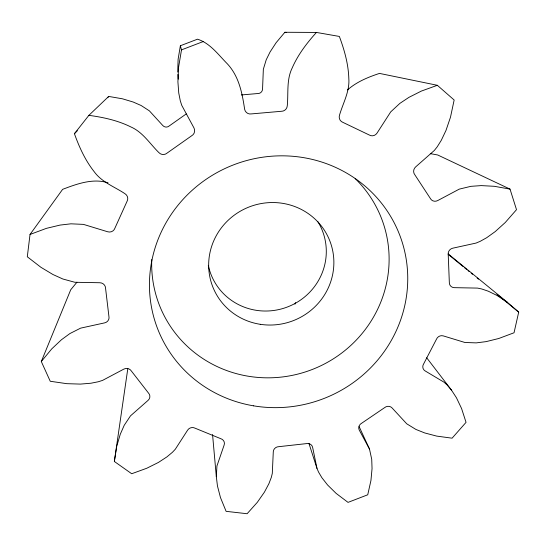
<?xml version="1.0" encoding="UTF-8"?>
<svg xmlns="http://www.w3.org/2000/svg" width="546" height="546" viewBox="0 0 546 546"><rect width="100%" height="100%" fill="white"/><g stroke="black" fill="none" stroke-linecap="round" stroke-linejoin="round"><path stroke-width="0.82" d="M359.138 426.631L369.485 449.017L371.724 459.322L372.051 468.577L370.946 480.473L367.738 494.785L348.027 502.381L336.09 493.352L327.593 484.998L321.894 477.723L318.536 472.044L316.98 468.407L312.626 447.358A5.378 4.982 -19 0 0 306.395 443.625L278.863 446.669A5.392 5.003 -16.5 0 0 273.293 451.713L272.297 473.423L271.328 477.354L268.898 483.708L264.4 492.171L257.296 502.347L247.113 513.731L226.105 511.336L220.468 497.556L217.465 485.995L216.325 476.733L216.933 465.997L224.153 444.99A5.446 5.064 -11.2 0 0 220.7 438.663L195.168 428.228A5.48 5.112 -8.6 0 0 187.647 430.105L175.321 449.222L172.393 452.313L166.899 456.9L158.456 462.421L146.778 468.25L131.702 473.737L114.353 461.472L127.832 368.475M108.053 182.821C92.943 178.003 76.754 183.961 62.626 189.346L30.03 234.459L27.3 256.777L40.909 267.287L52.942 274.515L62.872 279.006L74.843 282.275L99.829 282.739A5.753 5.501 8.6 0 1 105.569 288.336L108.913 316.373A5.713 5.433 5.6 0 1 104.661 322.863L80.631 328.139L69.902 333.558L61.48 339.721L51.795 348.826L41.305 361.527L50.246 381.265L66.783 383.674L80.412 384.097L90.943 383.224L98.314 381.756L102.587 380.385L123.792 369.137A5.61 5.289 -0.3 0 1 131.45 371.116L148.416 392.963A5.562 5.228 -3 0 1 148.096 400.348L130.514 415.84L124.235 425.273L120.277 434.241L116.748 446.198L114.353 461.472M369.485 449.017L359.288 430.139A5.378 4.982 -24.3 0 1 361.65 423.239L384.575 407.671A5.385 4.989 -26.8 0 1 392.048 407.903L406.729 423.798L415.909 429.436L424.754 432.958L436.684 436.097L452.088 438.185L466.045 422.351L461.582 408.545L456.463 397.795L451.399 390.001L447.058 384.923L444.062 382.22L425.116 370.905A5.433 5.051 -32.1 0 1 423.689 363.841L436.404 339.346A5.46 5.091 -34.7 0 1 443.318 335.906L464.912 342.485L476.221 342.881L486.152 341.619L498.737 338.506L514.032 332.773L518.7 312.128L507.391 302.313L497.072 295.495L488.342 291.223L481.702 288.964L477.545 288.097L454.292 287.66A5.549 5.201 -40.2 0 1 449.324 282.241L448.225 254.634A5.59 5.262 -42.9 0 1 452.764 248.184L476.044 243.072L480.159 241.352L486.691 237.715L495.222 231.593L505.275 222.488L516.509 209.671L510.032 189.121L494.355 186.302L481.203 185.606L470.884 186.336L459.282 189.121L437.674 200.587A5.692 5.405 -48.7 0 1 430.296 198.382L414.885 174.856A5.733 5.474 -51.7 0 1 415.67 166.892L434.336 150.45L437.223 146.819L441.325 140.247L445.986 130.439L450.491 117.192L454.149 100.014L437.346 85.299L421.403 91.059L408.947 97.345L399.877 103.378L390.731 111.862L377.047 133.088A5.815 5.617 -58.4 0 1 369.205 134.971L342.984 122.406A5.842 5.678 -62.1 0 1 339.537 115.069C343.045 102.989 349.85 91.428 348.812 78.447C348.368 63.957 344.376 49.939 339.353 36.439L316.434 32.432C306.804 43.114 297.98 54.675 292.206 67.929C286.391 79.675 288.479 93.018 287.292 105.617A5.876 5.781 -72.7 0 1 281.279 111.295L251.494 113.896A5.876 5.815 -82.4 0 1 244.642 109.323C242.192 93.018 238.971 76.249 227.286 63.773C218.332 54.771 210.067 43.079 197.502 39.189L180.371 45.748L178.105 59.289L177.716 72.065M180.371 45.748L181.497 49.877L178.562 67.37L177.907 81.811L178.747 92.977L180.289 100.805L181.757 105.351L193.932 127.866A5.876 5.829 45 0 1 191.626 135.797L167.144 153.051A5.876 5.801 31.7 0 1 158.872 152.593C149.843 143.714 142.84 132.146 130.815 126.911C117.697 120.407 103.303 117.294 88.882 115.343L74.42 133.695C79.245 147.154 85.217 160.319 94.124 171.601C101.706 182.214 114.394 186.664 124.877 193.646A5.856 5.699 19.4 0 1 126.965 201.501L114.933 228.119A5.829 5.644 15.5 0 1 107.685 231.77L83.47 224.386L70.953 223.819L60.074 225.082L46.424 228.351L30.03 234.459M41.305 361.527L70.721 289.783L76.911 282.248M294.963 304.177L295.618 302.634M107.671 97.727L108.695 96.43L122.475 98.806L133.163 102.02L141.107 105.494L149.399 110.865L162.824 125.56A4.58 4.511 44.4 0 0 169.246 125.935L186.22 113.943M316.434 32.432L284.869 32.269L276.126 42.69L270.045 52.02L266.216 59.787L263.349 69.233L262.551 89.1A4.573 4.505 -84.7 0 1 257.896 93.523L241.352 94.949M74.42 133.695L77.368 130.747M88.882 115.343L108.695 96.43M347.474 89.947C356.586 81.88 368.065 77.163 379.49 73.41L437.346 85.299M181.497 49.877L203.658 41.394M284.869 32.269L286.493 32.548M430.296 153.631L437.735 154.989L510.032 189.121M448.246 253.938L507.391 302.313M448.15 254.3L463.315 266.735M464.632 267.813L466.612 269.431M467.929 270.516L469.246 271.594M471.225 273.218L472.549 274.297M477.163 278.078L478.48 279.163M496.942 294.294L518.7 312.128M426.658 357.746L451.399 390.001M308.92 443.352L316.98 468.407M212.558 434.555L216.325 476.733M177.894 74.427L178.249 79.156M317.915 221.744A59.828 58.197 -22.2 0 1 288.165 306.695A59.828 58.197 -22.2 0 1 208.292 265.308M355.159 178.556A119.226 115.677 -22.2 0 1 313.124 369.137A119.226 115.677 -22.2 0 1 151.761 259.534M253.651 405.849A129.798 125.259 -22.2 0 0 400.812 238.07A129.798 125.259 -22.2 0 0 181.32 201.29A129.798 125.259 -22.2 0 0 253.651 405.849M260.244 324.304A62.872 60.981 -22.2 0 0 330.153 241.762A62.872 60.981 -22.2 0 0 223.41 225.307A62.872 60.981 -22.2 0 0 260.244 324.304"/></g></svg>
